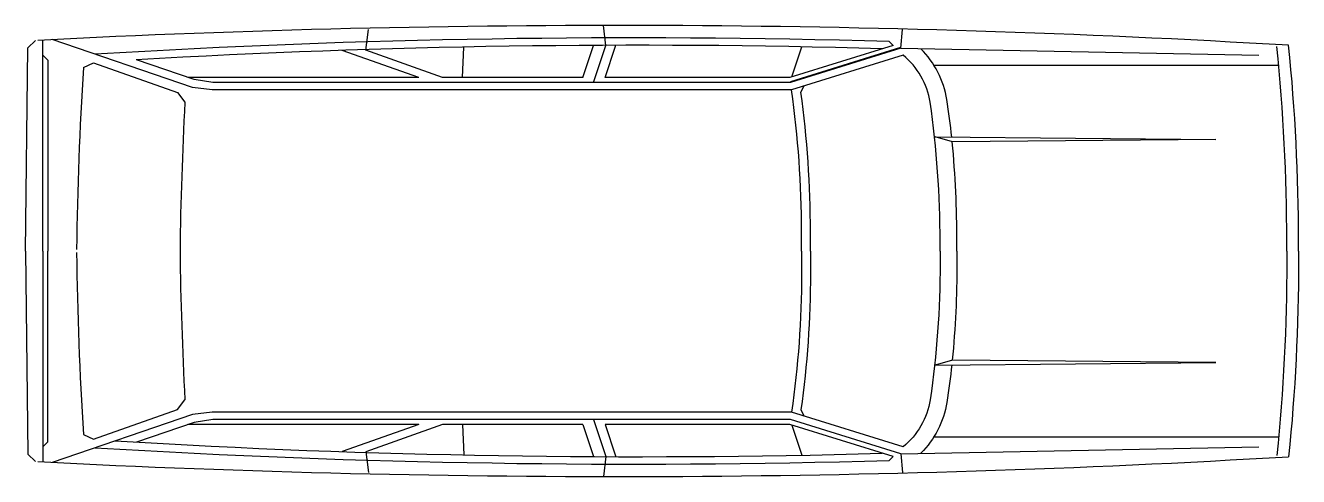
# Model space of a CAD drawing. Extents: x -4.8 to 0, y -0.85 to 0.85.
import ezdxf

# ---------------------------------------------------------------- set-up
doc = ezdxf.new("R2010")
doc.units = 0
doc.layers.get('0').update_dxf_attribs({"linetype": 'CONTINUOUS'})

msp = doc.modelspace()

# ---------------------------------------------------------------- linework, layer by layer
for points in [[(-3.2273, 0.6538), (-3.5167, 0.7565), (-3.5066, 0.8347)], [(-2.658, 0.6352), (-2.6113, 0.775), (-2.6207, 0.8497)], [(-1.4997, 0.7646), (-1.4927, 0.8348)], [(-4.8, 0), (-4.7907, 0.7658), (-4.7627, 0.7938)], [(-4.7347, 0.7378), (-4.7347, 0.7938)], [(-1.4913, 0.7378), (-1.9113, 0.6072), (-4.096, 0.6072), (-4.1707, 0.6165), (-4.6989, 0.7966)], [(-3.1527, 0.6538), (-3.1475, 0.7686)], [(-2.6985, 0.6538), (-2.6581, 0.7748)], [(-2.6145, 0.6538), (-2.5752, 0.7715), (-2.5757, 0.7751)], [(-1.5286, 0.7751), (-1.9184, 0.6538), (-2.6145, 0.6538)], [(-1.9111, 0.6561), (-1.8731, 0.7695)], [(-1.5286, 0.7751), (-1.5431, 0.7896)], [(-4.7347, 0), (-4.7347, 0.7378), (-4.716, 0.7192)], [(-4.0941, 0.6352), (-4.1639, 0.6459), (-4.3819, 0.7202)], [(-1.4997, 0.7646), (-1.9156, 0.6352), (-4.0941, 0.6352)], [(-3.317, 0.6538), (-3.6053, 0.7561)], [(-1.5002, 0.7665), (-1.9159, 0.6372)], [(-1.4997, 0.7646), (-0.1493, 0.7378)], [(-4.716, 0.7192), (-4.716, 0)], [(-4.5813, 0.6912), (-4.544, 0.7098), (-4.2267, 0.5978), (-4.1987, 0.5605)], [(-1.3751, 0.7008), (-0.0735, 0.7002)], [(-3.317, 0.6538), (-4.1872, 0.6538)], [(-2.6985, 0.6538), (-3.2273, 0.6538)], [(-1.8762, 0.5989), (-1.8635, 0.6221)], [(-1.37, 0.4298), (-0.3113, 0.4205), (-1.3047, 0.4112), (-1.37, 0.4298)], [(-4.8, 0), (-4.7907, -0.7658), (-4.7627, -0.7938)], [(-4.7347, 0), (-4.7347, -0.7378), (-4.716, -0.7192)], [(-4.716, -0.7192), (-4.716, 0)], [(-1.37, -0.4298), (-0.3113, -0.4205), (-1.3047, -0.4112), (-1.37, -0.4298)], [(-4.5813, -0.6912), (-4.544, -0.7098), (-4.2267, -0.5978), (-4.1987, -0.5605)], [(-1.4913, -0.7378), (-1.9113, -0.6072), (-4.096, -0.6072), (-4.1707, -0.6165), (-4.6989, -0.7966)], [(-1.8762, -0.5989), (-1.8635, -0.6221)], [(-4.0941, -0.6352), (-4.1639, -0.6459), (-4.3819, -0.7202)], [(-3.317, -0.6538), (-4.1872, -0.6538)], [(-1.4997, -0.7646), (-1.9156, -0.6352), (-4.0941, -0.6352)], [(-3.317, -0.6538), (-3.6053, -0.7561)], [(-3.2273, -0.6538), (-3.5167, -0.7565), (-3.5066, -0.8347)], [(-2.6985, -0.6538), (-3.2273, -0.6538)], [(-3.1527, -0.6538), (-3.1475, -0.7686)], [(-2.6985, -0.6538), (-2.6581, -0.7748)], [(-2.658, -0.6352), (-2.6113, -0.775), (-2.6207, -0.8497)], [(-2.6145, -0.6538), (-2.5752, -0.7715), (-2.5757, -0.7751)], [(-1.5286, -0.7751), (-1.9184, -0.6538), (-2.6145, -0.6538)], [(-1.9111, -0.6561), (-1.8731, -0.7695)], [(-1.3751, -0.7008), (-0.0735, -0.7002)], [(-4.7347, -0.7378), (-4.7347, -0.7938)], [(-1.4997, -0.7646), (-0.1493, -0.7378)], [(-1.4997, -0.7646), (-1.4927, -0.8348)], [(-1.5286, -0.7751), (-1.5431, -0.7896)]]:
    msp.add_lwpolyline(points)
for points in [[(-0.0444, 0), (-0.0444, 0.0373, 0.025276), (-0.0815, 0.7705, 0.025342)], [(0, 0), (0, 0.0373, 0.025285), (-0.0373, 0.7752, 1.78406)], [(-1.3513, 0), (-1.3513, 0.0345, 0.035453), (-1.3887, 0.5605, 0.186236), (-1.4913, 0.7378, 1.985352)], [(-1.3073, 0.4292, 0.01143), (-1.3263, 0.5704, 0.158613), (-1.424, 0.7621, 0.186236)], [(-1.874, 0), (-1.874, 0.0718, 0.034836), (-1.9113, 0.6072, 1.349484)], [(-1.8405, 0), (-1.8405, 0.0718, 0.033822), (-1.8762, 0.5989, 0.035987)], [(-1.2882, 0), (-1.2882, 0.0345, 0.022799), (-1.3054, 0.4114, 0.144049)], [(-1.874, 0), (-1.874, -0.084, -0.035641), (-1.9113, -0.6072, -1.349484)], [(-1.8405, 0), (-1.8405, -0.084, -0.034617), (-1.8762, -0.5989, -0.035987)], [(-1.3513, 0), (-1.3513, -0.0467, -0.036288), (-1.3887, -0.5605, -0.186236), (-1.4913, -0.7378, -1.985352)], [(-1.2882, 0), (-1.2882, -0.0467, -0.023557), (-1.3054, -0.4114, -0.144049)], [(-0.0444, 0), (-0.0444, -0.0373, -0.025276), (-0.0815, -0.7705, -0.025342)], [(0, 0), (0, -0.0373, -0.025285), (-0.0373, -0.7752, -1.78406)], [(-1.3073, -0.4292, -0.01143), (-1.3263, -0.5704, -0.158613), (-1.424, -0.7621, -0.186236)]]:
    msp.add_lwpolyline(points, format="xyb")
for centre, radius, start, end in [((-2.5641, -41.8518), 42.7018, 86.6077, 92.93873), ((-2.5018, -32.7753), 33.5786, 88.36392, 93.47549), ((-2.4883, -31.8329), 32.6082, 88.38584, 93.32927), ((9.0294, -0.1688), 13.6379, 176.38455, 179.26858), ((9.3345, -0.1708), 13.5529, 176.90705, 179.27812), ((9.3345, 0.1708), 13.5529, 180.72188, 183.09295), ((9.0294, 0.1688), 13.6379, 180.73142, 183.61545), ((-2.4883, 31.8329), 32.6082, 266.53136, 271.61416), ((-2.5018, 32.7753), 33.5786, 266.52451, 271.63608), ((-2.5641, 41.8518), 42.7018, 267.06127, 273.3923)]:
    msp.add_arc(centre, radius, start, end)

doc.saveas('drawing.dxf')
